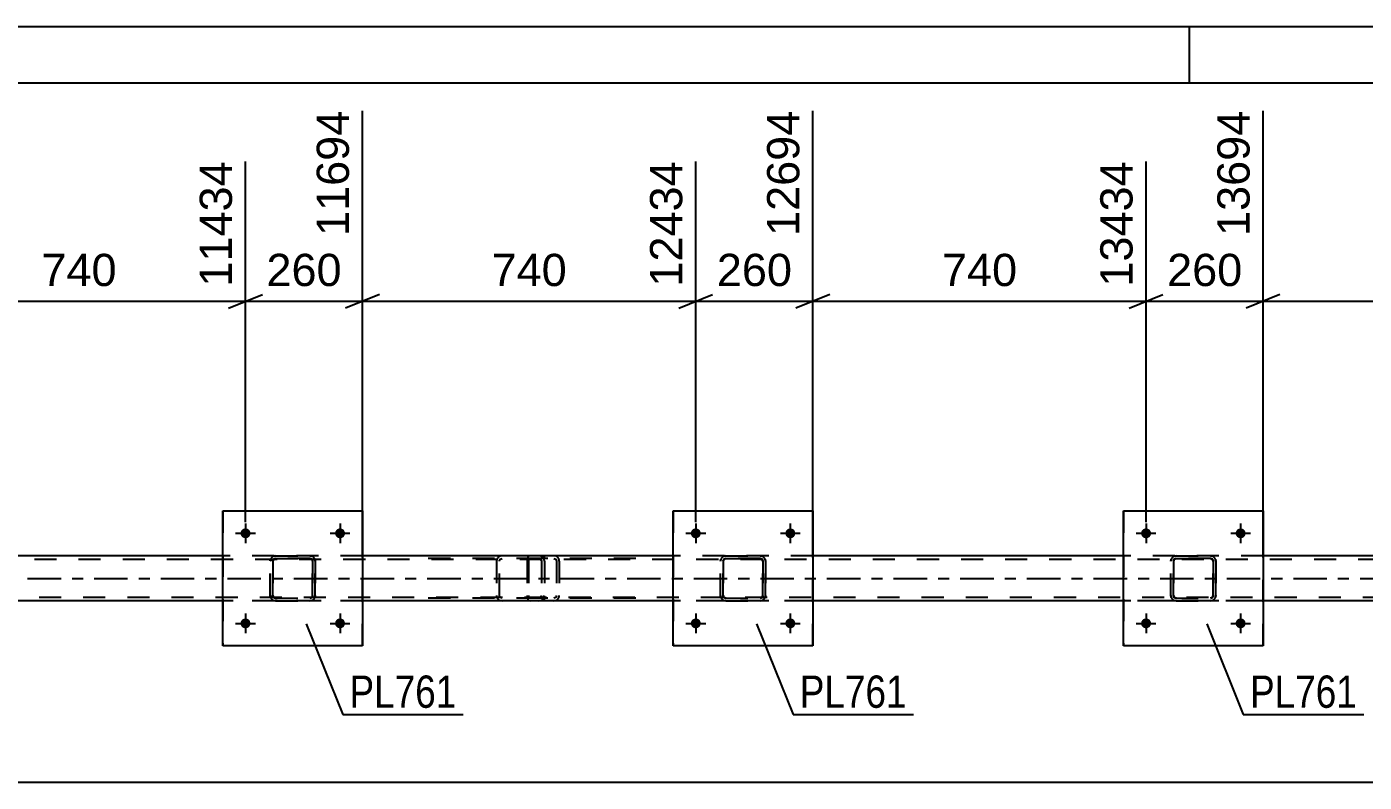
# Model space of a CAD drawing. Header units: millimetres. Extents: x 0 to 841, y 0 to 594.
# Drawn here: x 527.7 to 646.5, y 526.9 to 594 of the extents above; entities that cross this region are included whole.
import ezdxf

# ---------------------------------------------------------------- set-up
doc = ezdxf.new("R2010")
doc.units = ezdxf.units.MM
doc.linetypes.add('DXK_LINE_DOT2', pattern=[3.9198, 1.9599, -1.9599])
doc.linetypes.add('DXK_LINE_DOT3', pattern=[5.9187, 2.979, -0.9799, 0.9799, -0.9799])
doc.styles.add('Arial', font='ARIAL.TTF', dxfattribs={"height": 0.2})
doc.styles.add('Arial Narrow', font='ARIALN.TTF', dxfattribs={"height": 0.2})

# ---------------------------------------------------------------- blocks, each defined once
blk = doc.blocks.new('Unknown-318464264-1115')
at = {"color": 5, "linetype": 'Continuous'}
for p, q in [((841, 594), (0, 594)), ((631, 589), (631, 594)), ((836, 589), (5, 589))]:
    blk.add_line(p, q, dxfattribs=at)
blk = doc.blocks.new('Part-318464264-1809 - 1696')
at = {"color": 7, "linetype": 'DXK_LINE_DOT2'}
for p, q in [((629.33, 546.51), (629.37, 546.69)), ((629.37, 546.69), (629.33, 546.51)), ((629.57, 546.51), (629.59, 546.6)), ((629.59, 546.6), (629.57, 546.51)), ((629.59, 546.6), (629.64, 546.68)), ((629.64, 546.68), (629.59, 546.6)), ((629.63, 546.95), (629.81, 546.99)), ((629.81, 546.99), (629.63, 546.95)), ((629.63, 546.95), (629.63, 546.95)), ((629.64, 546.68), (629.72, 546.73)), ((629.72, 546.73), (629.64, 546.68)), ((629.72, 546.73), (629.81, 546.75)), ((629.81, 546.75), (629.72, 546.73)), ((629.81, 546.99), (632.85, 546.99)), ((629.81, 546.99), (629.81, 546.99)), ((629.81, 546.99), (632.85, 546.99)), ((629.81, 546.75), (632.85, 546.75)), ((629.81, 546.75), (629.81, 546.75)), ((632.85, 546.75), (629.81, 546.75)), ((632.85, 546.99), (632.85, 546.99)), ((632.85, 546.99), (633.04, 546.95)), ((633.04, 546.95), (632.85, 546.99)), ((632.85, 546.75), (632.85, 546.75)), ((632.85, 546.75), (632.95, 546.73)), ((632.94, 546.73), (632.85, 546.75)), ((633.02, 546.68), (632.94, 546.73)), ((632.95, 546.73), (633.02, 546.68)), ((633.02, 546.68), (633.08, 546.6)), ((633.07, 546.6), (633.02, 546.68)), ((633.09, 546.51), (633.07, 546.6)), ((633.08, 546.6), (633.09, 546.51)), ((633.3, 546.69), (633.33, 546.51)), ((633.33, 546.51), (633.3, 546.69)), ((629.33, 543.47), (629.33, 546.51)), ((629.33, 546.51), (629.33, 546.51)), ((629.33, 543.47), (629.33, 546.51)), ((629.57, 543.47), (629.57, 546.51)), ((629.57, 546.51), (629.57, 546.51)), ((629.57, 546.51), (629.57, 543.47)), ((633.09, 543.47), (633.09, 546.51)), ((633.09, 546.51), (633.09, 546.51)), ((633.09, 546.51), (633.09, 543.47)), ((633.33, 543.47), (633.33, 546.51)), ((633.33, 546.51), (633.33, 546.51)), ((633.33, 546.51), (633.33, 543.47)), ((629.33, 543.47), (629.33, 543.47)), ((629.37, 543.29), (629.33, 543.47)), ((629.33, 543.47), (629.37, 543.29)), ((629.57, 543.47), (629.57, 543.47)), ((629.59, 543.38), (629.57, 543.47)), ((629.57, 543.47), (629.59, 543.38)), ((629.64, 543.3), (629.59, 543.38)), ((629.59, 543.38), (629.64, 543.3)), ((629.81, 542.99), (629.63, 543.03)), ((629.63, 543.03), (629.81, 542.99)), ((629.72, 543.25), (629.64, 543.3)), ((629.64, 543.3), (629.72, 543.25)), ((629.81, 543.23), (629.72, 543.25)), ((629.72, 543.25), (629.81, 543.23)), ((629.81, 543.23), (632.85, 543.23)), ((629.81, 543.23), (629.81, 543.23)), ((629.81, 543.23), (632.85, 543.23)), ((632.95, 543.25), (632.85, 543.23)), ((632.85, 543.23), (632.94, 543.25)), ((632.85, 543.23), (632.85, 543.23)), ((633.04, 543.03), (632.85, 542.99)), ((632.85, 542.99), (633.04, 543.03)), ((632.94, 543.25), (633.02, 543.3)), ((632.94, 543.25), (632.95, 543.25)), ((633.02, 543.3), (632.95, 543.25)), ((633.08, 543.38), (633.02, 543.3)), ((633.02, 543.3), (633.07, 543.38)), ((633.07, 543.38), (633.09, 543.47)), ((633.09, 543.47), (633.08, 543.38)), ((633.09, 543.47), (633.09, 543.47)), ((633.33, 543.47), (633.3, 543.29)), ((633.3, 543.29), (633.33, 543.47)), ((633.33, 543.47), (633.33, 543.47)), ((629.81, 542.99), (632.85, 542.99)), ((629.81, 542.99), (629.81, 542.99)), ((629.81, 542.99), (632.85, 542.99)), ((632.85, 542.99), (632.85, 542.99))]:
    blk.add_line(p, q, dxfattribs=at)
at = {"color": 7, "linetype": 'DXK_LINE_DOT3'}
blk.add_line((631.33, 544.99), (631.33, 544.99), dxfattribs=at)
at = {"color": 7, "linetype": 'DXK_LINE_DOT2'}
for centre, start, end in [((629.81, 546.51), 112.5, 157.5), ((629.81, 546.51), 112.5, 157.5), ((632.85, 546.51), 22.5, 67.5), ((632.85, 546.51), 22.5, 67.5), ((629.81, 543.47), 202.5, 247.5), ((629.81, 543.47), 202.5, 247.5), ((632.85, 543.47), 292.5, 337.5), ((632.85, 543.47), 292.5, 337.5)]:
    blk.add_arc(centre, 0.48, start, end, dxfattribs=at)
blk = doc.blocks.new('Part-318464264-1857 - 1696')
at = {"color": 7, "linetype": 'DXK_LINE_DOT2'}
for p, q in [((549.33, 546.51), (549.37, 546.69)), ((549.37, 546.69), (549.33, 546.51)), ((549.57, 546.51), (549.59, 546.6)), ((549.59, 546.6), (549.57, 546.51)), ((549.59, 546.6), (549.64, 546.68)), ((549.64, 546.68), (549.59, 546.6)), ((549.63, 546.95), (549.81, 546.99)), ((549.81, 546.99), (549.63, 546.95)), ((549.63, 546.95), (549.63, 546.95)), ((549.64, 546.68), (549.72, 546.73)), ((549.72, 546.73), (549.64, 546.68)), ((549.72, 546.73), (549.81, 546.75)), ((549.81, 546.75), (549.72, 546.73)), ((549.81, 546.99), (552.85, 546.99)), ((549.81, 546.99), (549.81, 546.99)), ((549.81, 546.99), (552.85, 546.99)), ((549.81, 546.75), (552.85, 546.75)), ((549.81, 546.75), (549.81, 546.75)), ((552.85, 546.75), (549.81, 546.75)), ((552.85, 546.99), (552.85, 546.99)), ((552.85, 546.99), (553.03, 546.95)), ((553.03, 546.95), (552.85, 546.99)), ((552.85, 546.75), (552.85, 546.75)), ((552.85, 546.75), (552.94, 546.73)), ((552.94, 546.73), (552.85, 546.75)), ((552.94, 546.73), (553.02, 546.68)), ((553.02, 546.68), (552.94, 546.73)), ((553.02, 546.68), (553.07, 546.6)), ((553.07, 546.6), (553.02, 546.68)), ((553.07, 546.6), (553.09, 546.51)), ((553.09, 546.51), (553.07, 546.6)), ((553.29, 546.69), (553.33, 546.51)), ((553.33, 546.51), (553.29, 546.69)), ((549.33, 543.47), (549.33, 546.51)), ((549.33, 546.51), (549.33, 546.51)), ((549.33, 543.47), (549.33, 546.51)), ((549.57, 543.47), (549.57, 546.51)), ((549.57, 546.51), (549.57, 546.51)), ((549.57, 546.51), (549.57, 543.47)), ((553.09, 543.47), (553.09, 546.51)), ((553.09, 546.51), (553.09, 546.51)), ((553.09, 546.51), (553.09, 543.47)), ((553.33, 543.47), (553.33, 546.51)), ((553.33, 546.51), (553.33, 546.51)), ((553.33, 546.51), (553.33, 543.47)), ((549.33, 543.47), (549.33, 543.47)), ((549.37, 543.29), (549.33, 543.47)), ((549.33, 543.47), (549.37, 543.29)), ((549.57, 543.47), (549.57, 543.47)), ((549.59, 543.38), (549.57, 543.47)), ((549.57, 543.47), (549.59, 543.38)), ((549.64, 543.3), (549.59, 543.38)), ((549.59, 543.38), (549.64, 543.3)), ((549.81, 542.99), (549.63, 543.03)), ((549.63, 543.03), (549.81, 542.99)), ((549.72, 543.25), (549.64, 543.3)), ((549.64, 543.3), (549.72, 543.25)), ((549.81, 543.23), (549.72, 543.25)), ((549.72, 543.25), (549.81, 543.23)), ((549.81, 543.23), (552.85, 543.23)), ((549.81, 543.23), (549.81, 543.23)), ((549.81, 543.23), (552.85, 543.23)), ((552.94, 543.25), (552.85, 543.23)), ((552.85, 543.23), (552.94, 543.25)), ((552.85, 543.23), (552.85, 543.23)), ((553.03, 543.03), (552.85, 542.99)), ((552.85, 542.99), (553.03, 543.03)), ((553.02, 543.3), (552.94, 543.25)), ((552.94, 543.25), (553.02, 543.3)), ((552.94, 543.25), (552.94, 543.25)), ((553.07, 543.38), (553.02, 543.3)), ((553.02, 543.3), (553.07, 543.38)), ((553.09, 543.47), (553.07, 543.38)), ((553.07, 543.38), (553.09, 543.47)), ((553.09, 543.47), (553.09, 543.47)), ((553.33, 543.47), (553.29, 543.29)), ((553.29, 543.29), (553.33, 543.47)), ((553.33, 543.47), (553.33, 543.47)), ((549.81, 542.99), (552.85, 542.99)), ((549.81, 542.99), (549.81, 542.99)), ((549.81, 542.99), (552.85, 542.99)), ((552.85, 542.99), (552.85, 542.99))]:
    blk.add_line(p, q, dxfattribs=at)
at = {"color": 7, "linetype": 'DXK_LINE_DOT3'}
blk.add_line((551.33, 544.99), (551.33, 544.99), dxfattribs=at)
at = {"color": 7, "linetype": 'DXK_LINE_DOT2'}
for centre, start, end in [((549.81, 546.51), 112.5, 157.5), ((549.81, 546.51), 112.5, 157.5), ((552.85, 546.51), 22.5, 67.5), ((552.85, 546.51), 22.5, 67.5), ((549.81, 543.47), 202.5, 247.5), ((549.81, 543.47), 202.5, 247.5), ((552.85, 543.47), 292.5, 337.5), ((552.85, 543.47), 292.5, 337.5)]:
    blk.add_arc(centre, 0.48, start, end, dxfattribs=at)
blk = doc.blocks.new('Part-318464264-1880 - 1696')
at = {"color": 7, "linetype": 'DXK_LINE_DOT2'}
for p, q in [((765.53, 546.67), (89.78, 546.67)), ((557.53, 546.99), (545.13, 546.99)), ((597.53, 546.99), (585.13, 546.99)), ((637.53, 546.99), (625.13, 546.99)), ((89.78, 543.31), (765.53, 543.31)), ((765.53, 542.99), (105.14, 542.99)), ((557.53, 542.99), (545.13, 542.99)), ((597.53, 542.99), (585.13, 542.99)), ((637.53, 542.99), (625.13, 542.99))]:
    blk.add_line(p, q, dxfattribs=at)
at = {"color": 2, "linetype": 'Continuous'}
for p, q in [((545.13, 546.99), (517.53, 546.99)), ((585.13, 546.99), (557.53, 546.99)), ((625.13, 546.99), (597.53, 546.99)), ((665.13, 546.99), (637.53, 546.99)), ((545.13, 542.99), (517.53, 542.99)), ((585.13, 542.99), (557.53, 542.99)), ((625.13, 542.99), (597.53, 542.99)), ((665.13, 542.99), (637.53, 542.99))]:
    blk.add_line(p, q, dxfattribs=at)
at = {"color": 7, "linetype": 'DXK_LINE_DOT3'}
blk.add_line((89.78, 544.99), (765.53, 544.99), dxfattribs=at)
blk = doc.blocks.new('Part-318464264-1862 - 1696')
at = {"color": 2, "linetype": 'Continuous'}
for p, q in [((545.13, 538.99), (545.13, 550.99)), ((545.13, 550.99), (545.13, 550.99)), ((545.13, 550.99), (557.53, 550.99)), ((557.53, 550.99), (557.53, 538.99)), ((545.13, 538.99), (545.13, 538.99)), ((557.53, 538.99), (545.13, 538.99))]:
    blk.add_line(p, q, dxfattribs=at)
at = {"color": 7, "linetype": 'DXK_LINE_DOT2'}
for p, q in [((545.13, 550.99), (545.13, 538.99)), ((545.13, 550.99), (545.13, 550.99)), ((557.53, 538.99), (557.53, 550.99)), ((545.13, 538.99), (545.13, 538.99))]:
    blk.add_line(p, q, dxfattribs=at)
blk = doc.blocks.new('Part-318464264-1814 - 1696')
at = {"color": 2, "linetype": 'Continuous'}
for p, q in [((625.13, 538.99), (625.13, 550.99)), ((625.13, 550.99), (625.13, 550.99)), ((625.13, 550.99), (637.53, 550.99)), ((637.53, 550.99), (637.53, 538.99)), ((625.13, 538.99), (625.13, 538.99)), ((637.53, 538.99), (625.13, 538.99))]:
    blk.add_line(p, q, dxfattribs=at)
at = {"color": 7, "linetype": 'DXK_LINE_DOT2'}
for p, q in [((625.13, 550.99), (625.13, 538.99)), ((625.13, 550.99), (625.13, 550.99)), ((637.53, 538.99), (637.53, 550.99)), ((625.13, 538.99), (625.13, 538.99))]:
    blk.add_line(p, q, dxfattribs=at)
blk = doc.blocks.new('Part-318464264-1893 - 1696')
at = {"color": 7, "linetype": 'DXK_LINE_DOT2'}
for p, q in [((572.16, 546.69), (572.14, 546.51)), ((572.22, 546.85), (572.16, 546.69)), ((572.31, 546.95), (572.22, 546.85)), ((572.28, 546.51), (572.29, 546.6)), ((572.29, 546.6), (572.32, 546.68)), ((572.41, 546.99), (572.31, 546.95)), ((572.32, 546.68), (572.36, 546.73)), ((572.36, 546.73), (572.41, 546.75)), ((581.82, 546.99), (572.41, 546.99)), ((581.82, 546.75), (572.41, 546.75)), ((573.68, 546.75), (573.68, 546.99)), ((574.7, 546.95), (574.51, 546.99)), ((574.51, 546.75), (574.61, 546.73)), ((574.61, 546.73), (574.69, 546.68)), ((574.69, 546.68), (574.74, 546.6)), ((574.74, 546.6), (574.76, 546.51)), ((574.99, 546.65), (574.98, 546.69)), ((575.01, 546.51), (574.99, 546.65)), ((572.14, 546.51), (572.14, 543.47)), ((572.28, 546.51), (572.28, 543.47)), ((574.76, 546.51), (574.76, 543.47)), ((575.01, 546.51), (575.01, 543.47)), ((572.14, 543.47), (572.16, 543.29)), ((572.16, 543.29), (572.22, 543.13)), ((572.22, 543.13), (572.31, 543.03)), ((572.29, 543.38), (572.28, 543.47)), ((572.32, 543.3), (572.29, 543.38)), ((572.31, 543.03), (572.41, 542.99)), ((572.36, 543.25), (572.32, 543.3)), ((572.41, 543.23), (572.36, 543.25)), ((581.82, 543.23), (572.41, 543.23)), ((573.68, 542.99), (573.68, 543.23)), ((574.61, 543.25), (574.51, 543.23)), ((574.51, 542.99), (574.7, 543.03)), ((574.69, 543.3), (574.61, 543.25)), ((574.74, 543.38), (574.69, 543.3)), ((574.76, 543.47), (574.74, 543.38)), ((574.98, 543.29), (575, 543.39)), ((575, 543.39), (575.01, 543.47)), ((581.82, 542.99), (572.41, 542.99))]:
    blk.add_line(p, q, dxfattribs=at)
for centre, start, end in [((574.53, 546.5), 23.8485, 68.8051), ((574.53, 543.49), 291.1949, 336.1515)]:
    blk.add_arc(centre, 0.492, start, end, dxfattribs=at)
blk = doc.blocks.new('Part-318464264-1758 - 1696')
at = {"color": 7, "linetype": 'DXK_LINE_DOT2'}
for p, q in [((573.17, 546.99), (561.39, 546.99)), ((573.17, 546.75), (561.39, 546.75)), ((569.45, 546.65), (569.42, 546.51)), ((569.46, 546.69), (569.45, 546.65)), ((569.68, 546.51), (569.7, 546.6)), ((569.7, 546.6), (569.75, 546.68)), ((569.94, 546.99), (569.74, 546.95)), ((569.75, 546.68), (569.84, 546.73)), ((569.84, 546.73), (569.94, 546.75)), ((573.37, 546.95), (573.17, 546.99)), ((573.17, 546.75), (573.27, 546.73)), ((573.27, 546.73), (573.35, 546.68)), ((573.35, 546.68), (573.41, 546.6)), ((573.41, 546.6), (573.43, 546.51)), ((573.65, 546.65), (573.64, 546.69)), ((573.68, 546.51), (573.65, 546.65)), ((569.42, 546.51), (569.42, 543.47)), ((569.68, 543.47), (569.68, 546.51)), ((573.43, 546.51), (573.43, 543.47)), ((573.68, 546.51), (573.68, 543.47)), ((573.17, 543.23), (561.39, 543.23)), ((569.42, 543.47), (569.44, 543.39)), ((569.44, 543.39), (569.46, 543.29)), ((569.7, 543.38), (569.68, 543.47)), ((569.75, 543.3), (569.7, 543.38)), ((569.74, 543.03), (569.94, 542.99)), ((569.84, 543.25), (569.75, 543.3)), ((569.94, 543.23), (569.84, 543.25)), ((573.27, 543.25), (573.17, 543.23)), ((573.17, 542.99), (573.37, 543.03)), ((573.35, 543.3), (573.27, 543.25)), ((573.41, 543.38), (573.35, 543.3)), ((573.43, 543.47), (573.41, 543.38)), ((573.64, 543.29), (573.66, 543.39)), ((573.66, 543.39), (573.68, 543.47)), ((573.17, 542.99), (561.39, 542.99))]:
    blk.add_line(p, q, dxfattribs=at)
for centre, start, end in [((569.92, 546.49), 110.7574, 155.679), ((573.19, 546.49), 24.321, 69.2426), ((569.92, 543.49), 204.321, 249.2426), ((573.19, 543.49), 290.7574, 335.679)]:
    blk.add_arc(centre, 0.496, start, end, dxfattribs=at)
blk = doc.blocks.new('Part-318464264-1808 - 1696')
at = {"color": 2, "linetype": 'Continuous'}
for p, q in [((585.13, 538.99), (585.13, 550.99)), ((585.13, 550.99), (585.13, 550.99)), ((585.13, 550.99), (597.53, 550.99)), ((597.53, 550.99), (597.53, 538.99)), ((585.13, 538.99), (585.13, 538.99)), ((597.53, 538.99), (585.13, 538.99))]:
    blk.add_line(p, q, dxfattribs=at)
at = {"color": 7, "linetype": 'DXK_LINE_DOT2'}
for p, q in [((585.13, 550.99), (585.13, 538.99)), ((585.13, 550.99), (585.13, 550.99)), ((597.53, 538.99), (597.53, 550.99)), ((585.13, 538.99), (585.13, 538.99))]:
    blk.add_line(p, q, dxfattribs=at)
blk = doc.blocks.new('Bolt-318464264-1845 - 1696')
at = {"linetype": 'Continuous'}
for points in [[(546.69, 548.99), (546.7, 549.08), (546.73, 549.17), (546.78, 549.25), (546.84, 549.32), (546.91, 549.37), (547, 549.41), (547.09, 549.43), (547.18, 549.43), (547.27, 549.41), (547.35, 549.37), (547.43, 549.32), (547.49, 549.25), (547.53, 549.17), (547.56, 549.08), (547.57, 548.99), (547.56, 548.9), (547.53, 548.81), (547.49, 548.73), (547.43, 548.66), (547.35, 548.61), (547.27, 548.57), (547.18, 548.55), (547.09, 548.55), (547, 548.57), (546.91, 548.61), (546.84, 548.66), (546.78, 548.73), (546.73, 548.81), (546.7, 548.9)], [(555.09, 548.99), (555.1, 549.08), (555.13, 549.17), (555.18, 549.25), (555.24, 549.32), (555.31, 549.37), (555.4, 549.41), (555.49, 549.43), (555.58, 549.43), (555.67, 549.41), (555.75, 549.37), (555.83, 549.32), (555.89, 549.25), (555.93, 549.17), (555.96, 549.08), (555.97, 548.99), (555.96, 548.9), (555.93, 548.81), (555.89, 548.73), (555.83, 548.66), (555.75, 548.61), (555.67, 548.57), (555.58, 548.55), (555.49, 548.55), (555.4, 548.57), (555.31, 548.61), (555.24, 548.66), (555.18, 548.73), (555.13, 548.81), (555.1, 548.9)]]:
    blk.add_hatch(color=1, dxfattribs=at).paths.add_polyline_path(points)
at = {"color": 1, "linetype": 'Continuous'}
for p, q in [((546.25, 548.99), (548.01, 548.99)), ((547.13, 549.87), (547.13, 548.11)), ((554.65, 548.99), (556.41, 548.99)), ((555.53, 549.87), (555.53, 548.11))]:
    blk.add_line(p, q, dxfattribs=at)
blk = doc.blocks.new('Bolt-318464264-1908 - 1696')
at = {"linetype": 'Continuous'}
for points in [[(586.69, 540.99), (586.7, 541.08), (586.73, 541.17), (586.78, 541.25), (586.84, 541.32), (586.91, 541.37), (587, 541.41), (587.09, 541.43), (587.18, 541.43), (587.27, 541.41), (587.35, 541.37), (587.43, 541.32), (587.49, 541.25), (587.53, 541.17), (587.56, 541.08), (587.57, 540.99), (587.56, 540.9), (587.53, 540.81), (587.49, 540.73), (587.43, 540.66), (587.35, 540.61), (587.27, 540.57), (587.18, 540.55), (587.09, 540.55), (587, 540.57), (586.91, 540.61), (586.84, 540.66), (586.78, 540.73), (586.73, 540.81), (586.7, 540.9)], [(595.09, 540.99), (595.1, 541.08), (595.13, 541.17), (595.18, 541.25), (595.24, 541.32), (595.31, 541.37), (595.4, 541.41), (595.49, 541.43), (595.58, 541.43), (595.67, 541.41), (595.75, 541.37), (595.83, 541.32), (595.89, 541.25), (595.93, 541.17), (595.96, 541.08), (595.97, 540.99), (595.96, 540.9), (595.93, 540.81), (595.89, 540.73), (595.83, 540.66), (595.75, 540.61), (595.67, 540.57), (595.58, 540.55), (595.49, 540.55), (595.4, 540.57), (595.31, 540.61), (595.24, 540.66), (595.18, 540.73), (595.13, 540.81), (595.1, 540.9)]]:
    blk.add_hatch(color=1, dxfattribs=at).paths.add_polyline_path(points)
at = {"color": 1, "linetype": 'Continuous'}
for p, q in [((587.13, 541.87), (587.13, 540.11)), ((595.53, 541.87), (595.53, 540.11)), ((586.25, 540.99), (588.01, 540.99)), ((594.65, 540.99), (596.41, 540.99))]:
    blk.add_line(p, q, dxfattribs=at)
blk = doc.blocks.new('Bolt-318464264-1906 - 1696')
at = {"linetype": 'Continuous'}
for points in [[(626.69, 540.99), (626.7, 541.08), (626.73, 541.17), (626.78, 541.25), (626.84, 541.32), (626.91, 541.37), (627, 541.41), (627.09, 541.43), (627.18, 541.43), (627.27, 541.41), (627.35, 541.37), (627.43, 541.32), (627.49, 541.25), (627.54, 541.17), (627.56, 541.08), (627.57, 540.99), (627.56, 540.9), (627.54, 540.81), (627.49, 540.73), (627.43, 540.66), (627.35, 540.61), (627.27, 540.57), (627.18, 540.55), (627.09, 540.55), (627, 540.57), (626.91, 540.61), (626.84, 540.66), (626.78, 540.73), (626.73, 540.81), (626.7, 540.9)], [(635.09, 540.99), (635.1, 541.08), (635.13, 541.17), (635.18, 541.25), (635.24, 541.32), (635.31, 541.37), (635.4, 541.41), (635.49, 541.43), (635.58, 541.43), (635.67, 541.41), (635.75, 541.37), (635.83, 541.32), (635.89, 541.25), (635.94, 541.17), (635.96, 541.08), (635.97, 540.99), (635.96, 540.9), (635.94, 540.81), (635.89, 540.73), (635.83, 540.66), (635.75, 540.61), (635.67, 540.57), (635.58, 540.55), (635.49, 540.55), (635.4, 540.57), (635.31, 540.61), (635.24, 540.66), (635.18, 540.73), (635.13, 540.81), (635.1, 540.9)]]:
    blk.add_hatch(color=1, dxfattribs=at).paths.add_polyline_path(points)
at = {"color": 1, "linetype": 'Continuous'}
for p, q in [((627.13, 541.87), (627.13, 540.11)), ((635.53, 541.87), (635.53, 540.11)), ((626.25, 540.99), (628.01, 540.99)), ((634.65, 540.99), (636.41, 540.99))]:
    blk.add_line(p, q, dxfattribs=at)
blk = doc.blocks.new('Bolt-318464264-1905 - 1696')
at = {"linetype": 'Continuous'}
for points in [[(626.69, 548.99), (626.7, 549.08), (626.73, 549.17), (626.78, 549.25), (626.84, 549.32), (626.91, 549.37), (627, 549.41), (627.09, 549.43), (627.18, 549.43), (627.27, 549.41), (627.35, 549.37), (627.43, 549.32), (627.49, 549.25), (627.54, 549.17), (627.56, 549.08), (627.57, 548.99), (627.56, 548.9), (627.54, 548.81), (627.49, 548.73), (627.43, 548.66), (627.35, 548.61), (627.27, 548.57), (627.18, 548.55), (627.09, 548.55), (627, 548.57), (626.91, 548.61), (626.84, 548.66), (626.78, 548.73), (626.73, 548.81), (626.7, 548.9)], [(635.09, 548.99), (635.1, 549.08), (635.13, 549.17), (635.18, 549.25), (635.24, 549.32), (635.31, 549.37), (635.4, 549.41), (635.49, 549.43), (635.58, 549.43), (635.67, 549.41), (635.75, 549.37), (635.83, 549.32), (635.89, 549.25), (635.94, 549.17), (635.96, 549.08), (635.97, 548.99), (635.96, 548.9), (635.94, 548.81), (635.89, 548.73), (635.83, 548.66), (635.75, 548.61), (635.67, 548.57), (635.58, 548.55), (635.49, 548.55), (635.4, 548.57), (635.31, 548.61), (635.24, 548.66), (635.18, 548.73), (635.13, 548.81), (635.1, 548.9)]]:
    blk.add_hatch(color=1, dxfattribs=at).paths.add_polyline_path(points)
at = {"color": 1, "linetype": 'Continuous'}
for p, q in [((626.25, 548.99), (628.01, 548.99)), ((627.13, 549.87), (627.13, 548.11)), ((634.65, 548.99), (636.41, 548.99)), ((635.53, 549.87), (635.53, 548.11))]:
    blk.add_line(p, q, dxfattribs=at)
blk = doc.blocks.new('Bolt-318464264-1907 - 1696')
at = {"linetype": 'Continuous'}
for points in [[(586.69, 548.99), (586.7, 549.08), (586.73, 549.17), (586.78, 549.25), (586.84, 549.32), (586.91, 549.37), (587, 549.41), (587.09, 549.43), (587.18, 549.43), (587.27, 549.41), (587.35, 549.37), (587.43, 549.32), (587.49, 549.25), (587.53, 549.17), (587.56, 549.08), (587.57, 548.99), (587.56, 548.9), (587.53, 548.81), (587.49, 548.73), (587.43, 548.66), (587.35, 548.61), (587.27, 548.57), (587.18, 548.55), (587.09, 548.55), (587, 548.57), (586.91, 548.61), (586.84, 548.66), (586.78, 548.73), (586.73, 548.81), (586.7, 548.9)], [(595.09, 548.99), (595.1, 549.08), (595.13, 549.17), (595.18, 549.25), (595.24, 549.32), (595.31, 549.37), (595.4, 549.41), (595.49, 549.43), (595.58, 549.43), (595.67, 549.41), (595.75, 549.37), (595.83, 549.32), (595.89, 549.25), (595.93, 549.17), (595.96, 549.08), (595.97, 548.99), (595.96, 548.9), (595.93, 548.81), (595.89, 548.73), (595.83, 548.66), (595.75, 548.61), (595.67, 548.57), (595.58, 548.55), (595.49, 548.55), (595.4, 548.57), (595.31, 548.61), (595.24, 548.66), (595.18, 548.73), (595.13, 548.81), (595.1, 548.9)]]:
    blk.add_hatch(color=1, dxfattribs=at).paths.add_polyline_path(points)
at = {"color": 1, "linetype": 'Continuous'}
for p, q in [((586.25, 548.99), (588.01, 548.99)), ((587.13, 549.87), (587.13, 548.11)), ((594.65, 548.99), (596.41, 548.99)), ((595.53, 549.87), (595.53, 548.11))]:
    blk.add_line(p, q, dxfattribs=at)
blk = doc.blocks.new('Part-318464264-1929 - 1696')
at = {"color": 7, "linetype": 'DXK_LINE_DOT2'}
for p, q in [((589.33, 546.51), (589.37, 546.69)), ((589.37, 546.69), (589.33, 546.51)), ((589.57, 546.51), (589.59, 546.6)), ((589.59, 546.6), (589.57, 546.51)), ((589.59, 546.6), (589.64, 546.68)), ((589.64, 546.68), (589.59, 546.6)), ((589.63, 546.95), (589.81, 546.99)), ((589.81, 546.99), (589.63, 546.95)), ((589.63, 546.95), (589.63, 546.95)), ((589.64, 546.68), (589.72, 546.73)), ((589.72, 546.73), (589.64, 546.68)), ((589.72, 546.73), (589.81, 546.75)), ((589.81, 546.75), (589.72, 546.73)), ((589.81, 546.99), (592.85, 546.99)), ((589.81, 546.99), (589.81, 546.99)), ((589.81, 546.99), (592.85, 546.99)), ((589.81, 546.75), (592.85, 546.75)), ((589.81, 546.75), (589.81, 546.75)), ((592.85, 546.75), (589.81, 546.75)), ((592.85, 546.99), (592.85, 546.99)), ((592.85, 546.99), (593.03, 546.95)), ((593.04, 546.95), (592.85, 546.99)), ((592.85, 546.75), (592.85, 546.75)), ((592.85, 546.75), (592.94, 546.73)), ((592.94, 546.73), (592.85, 546.75)), ((592.94, 546.73), (593.02, 546.68)), ((593.02, 546.68), (592.94, 546.73)), ((593.02, 546.68), (593.07, 546.6)), ((593.07, 546.6), (593.02, 546.68)), ((593.07, 546.6), (593.09, 546.51)), ((593.09, 546.51), (593.07, 546.6)), ((593.29, 546.69), (593.33, 546.51)), ((593.33, 546.51), (593.29, 546.69)), ((589.33, 543.47), (589.33, 546.51)), ((589.33, 546.51), (589.33, 546.51)), ((589.33, 543.47), (589.33, 546.51)), ((589.57, 543.47), (589.57, 546.51)), ((589.57, 546.51), (589.57, 546.51)), ((589.57, 546.51), (589.57, 543.47)), ((593.09, 543.47), (593.09, 546.51)), ((593.09, 546.51), (593.09, 546.51)), ((593.09, 546.51), (593.09, 543.47)), ((593.33, 543.47), (593.33, 546.51)), ((593.33, 546.51), (593.33, 546.51)), ((593.33, 546.51), (593.33, 543.47)), ((589.33, 543.47), (589.33, 543.47)), ((589.37, 543.29), (589.33, 543.47)), ((589.33, 543.47), (589.37, 543.29)), ((589.57, 543.47), (589.57, 543.47)), ((589.59, 543.38), (589.57, 543.47)), ((589.57, 543.47), (589.59, 543.38)), ((589.64, 543.3), (589.59, 543.38)), ((589.59, 543.38), (589.64, 543.3)), ((589.81, 542.99), (589.63, 543.03)), ((589.63, 543.03), (589.81, 542.99)), ((589.72, 543.25), (589.64, 543.3)), ((589.64, 543.3), (589.72, 543.25)), ((589.81, 543.23), (589.72, 543.25)), ((589.72, 543.25), (589.81, 543.23)), ((589.81, 543.23), (592.85, 543.23)), ((589.81, 543.23), (589.81, 543.23)), ((589.81, 543.23), (592.85, 543.23)), ((592.94, 543.25), (592.85, 543.23)), ((592.85, 543.23), (592.94, 543.25)), ((592.85, 543.23), (592.85, 543.23)), ((593.03, 543.03), (592.85, 542.99)), ((592.85, 542.99), (593.04, 543.03)), ((593.02, 543.3), (592.94, 543.25)), ((592.94, 543.25), (593.02, 543.3)), ((592.94, 543.25), (592.94, 543.25)), ((593.07, 543.38), (593.02, 543.3)), ((593.02, 543.3), (593.07, 543.38)), ((593.09, 543.47), (593.07, 543.38)), ((593.07, 543.38), (593.09, 543.47)), ((593.09, 543.47), (593.09, 543.47)), ((593.33, 543.47), (593.29, 543.29)), ((593.29, 543.29), (593.33, 543.47)), ((593.33, 543.47), (593.33, 543.47)), ((589.81, 542.99), (592.85, 542.99)), ((589.81, 542.99), (589.81, 542.99)), ((589.81, 542.99), (592.85, 542.99)), ((592.85, 542.99), (592.85, 542.99))]:
    blk.add_line(p, q, dxfattribs=at)
at = {"color": 7, "linetype": 'DXK_LINE_DOT3'}
blk.add_line((591.33, 544.99), (591.33, 544.99), dxfattribs=at)
at = {"color": 7, "linetype": 'DXK_LINE_DOT2'}
for centre, start, end in [((589.81, 546.51), 112.5, 157.5), ((589.81, 546.51), 112.5, 157.5), ((592.85, 546.51), 22.5, 67.5), ((592.85, 546.51), 22.5, 67.5), ((589.81, 543.47), 202.5, 247.5), ((589.81, 543.47), 202.5, 247.5), ((592.85, 543.47), 292.5, 337.5), ((592.85, 543.47), 292.5, 337.5)]:
    blk.add_arc(centre, 0.48, start, end, dxfattribs=at)
blk = doc.blocks.new('Bolt-318464264-1954 - 1696')
at = {"linetype": 'Continuous'}
for points in [[(546.69, 540.99), (546.7, 541.08), (546.73, 541.17), (546.78, 541.25), (546.84, 541.32), (546.91, 541.37), (547, 541.41), (547.09, 541.43), (547.18, 541.43), (547.27, 541.41), (547.35, 541.37), (547.43, 541.32), (547.49, 541.25), (547.53, 541.17), (547.56, 541.08), (547.57, 540.99), (547.56, 540.9), (547.53, 540.81), (547.49, 540.73), (547.43, 540.66), (547.35, 540.61), (547.27, 540.57), (547.18, 540.55), (547.09, 540.55), (547, 540.57), (546.91, 540.61), (546.84, 540.66), (546.78, 540.73), (546.73, 540.81), (546.7, 540.9)], [(555.09, 540.99), (555.1, 541.08), (555.13, 541.17), (555.18, 541.25), (555.24, 541.32), (555.31, 541.37), (555.4, 541.41), (555.49, 541.43), (555.58, 541.43), (555.67, 541.41), (555.75, 541.37), (555.83, 541.32), (555.89, 541.25), (555.93, 541.17), (555.96, 541.08), (555.97, 540.99), (555.96, 540.9), (555.93, 540.81), (555.89, 540.73), (555.83, 540.66), (555.75, 540.61), (555.67, 540.57), (555.58, 540.55), (555.49, 540.55), (555.4, 540.57), (555.31, 540.61), (555.24, 540.66), (555.18, 540.73), (555.13, 540.81), (555.1, 540.9)]]:
    blk.add_hatch(color=1, dxfattribs=at).paths.add_polyline_path(points)
at = {"color": 1, "linetype": 'Continuous'}
for p, q in [((547.13, 541.87), (547.13, 540.11)), ((555.53, 541.87), (555.53, 540.11)), ((546.25, 540.99), (548.01, 540.99)), ((554.65, 540.99), (556.41, 540.99))]:
    blk.add_line(p, q, dxfattribs=at)
blk = doc.blocks.new('StraightDimension-318464264-7616 - 1696')
at = {"color": 7, "linetype": 'Continuous'}
for p, q in [((597.53, 547.99), (597.53, 586.53)), ((587.13, 549.99), (587.13, 582.03)), ((585.63, 569.01), (588.63, 570.21)), ((587.13, 569.61), (597.53, 569.61)), ((599.03, 570.21), (596.03, 569.01))]:
    blk.add_line(p, q, dxfattribs=at)
at = {"color": 0}
blk.add_wipeout([(596.27, 570.36), (596.27, 574.56), (588.4, 574.56), (588.4, 570.36)], dxfattribs=at)
at = {"color": 3, "style": 'Arial'}
blk.add_text('260', height=2.865, dxfattribs=at).set_placement((589, 570.96))
at = {"color": 0, "linetype": 'Continuous'}
blk.add_wipeout([(596.93, 587.13), (592.73, 587.13), (592.73, 574.81), (596.93, 574.81)], dxfattribs=at)
at = {"color": 3, "linetype": 'Continuous', "style": 'Arial'}
blk.add_text('12694', height=2.865, rotation=90.0002, dxfattribs=at).set_placement((596.33, 575.41))
blk = doc.blocks.new('StraightDimension-318464264-2013 - 1696')
at = {"color": 7, "linetype": 'Continuous'}
blk.add_line((89.77, 526.87), (799.38, 526.87), dxfattribs=at)
blk = doc.blocks.new('StraightDimension-318464264-7613 - 1696')
at = {"color": 7, "linetype": 'Continuous'}
for p, q in [((637.53, 547.99), (637.53, 586.53)), ((667.13, 549.99), (667.13, 582.03)), ((639.03, 570.21), (636.03, 569.01)), ((637.53, 569.61), (667.13, 569.61)), ((665.63, 569.01), (668.63, 570.21))]:
    blk.add_line(p, q, dxfattribs=at)
at = {"color": 0}
blk.add_wipeout([(656.27, 570.36), (656.27, 574.56), (648.4, 574.56), (648.4, 570.36)], dxfattribs=at)
at = {"color": 3, "style": 'Arial'}
blk.add_text('740', height=2.865, dxfattribs=at).set_placement((649, 570.96))
at = {"color": 0, "linetype": 'Continuous'}
blk.add_wipeout([(666.53, 582.63), (662.33, 582.63), (662.33, 570.31), (666.53, 570.31)], dxfattribs=at)
at = {"color": 3, "linetype": 'Continuous', "style": 'Arial'}
blk.add_text('14434', height=2.865, rotation=90.0002, dxfattribs=at).set_placement((665.93, 570.91))
blk = doc.blocks.new('StraightDimension-318464264-7614 - 1696')
at = {"color": 7, "linetype": 'Continuous'}
for p, q in [((637.53, 547.99), (637.53, 586.53)), ((627.13, 549.99), (627.13, 582.03)), ((625.63, 569.01), (628.63, 570.21)), ((627.13, 569.61), (637.53, 569.61)), ((639.03, 570.21), (636.03, 569.01))]:
    blk.add_line(p, q, dxfattribs=at)
at = {"color": 0}
blk.add_wipeout([(636.27, 570.36), (636.27, 574.56), (628.4, 574.56), (628.4, 570.36)], dxfattribs=at)
at = {"color": 3, "style": 'Arial'}
blk.add_text('260', height=2.865, dxfattribs=at).set_placement((629, 570.96))
at = {"color": 0, "linetype": 'Continuous'}
blk.add_wipeout([(636.93, 587.13), (632.73, 587.13), (632.73, 574.81), (636.93, 574.81)], dxfattribs=at)
at = {"color": 3, "linetype": 'Continuous', "style": 'Arial'}
blk.add_text('13694', height=2.865, rotation=90.0002, dxfattribs=at).set_placement((636.33, 575.41))
blk = doc.blocks.new('StraightDimension-318464264-7615 - 1696')
at = {"color": 7, "linetype": 'Continuous'}
for p, q in [((597.53, 547.99), (597.53, 586.53)), ((627.13, 549.99), (627.13, 582.03)), ((599.03, 570.21), (596.03, 569.01)), ((597.53, 569.61), (627.13, 569.61)), ((625.63, 569.01), (628.63, 570.21))]:
    blk.add_line(p, q, dxfattribs=at)
at = {"color": 0}
blk.add_wipeout([(616.27, 570.36), (616.27, 574.56), (608.4, 574.56), (608.4, 570.36)], dxfattribs=at)
at = {"color": 3, "style": 'Arial'}
blk.add_text('740', height=2.865, dxfattribs=at).set_placement((609, 570.96))
at = {"color": 0, "linetype": 'Continuous'}
blk.add_wipeout([(626.53, 582.63), (622.33, 582.63), (622.33, 570.31), (626.53, 570.31)], dxfattribs=at)
at = {"color": 3, "linetype": 'Continuous', "style": 'Arial'}
blk.add_text('13434', height=2.865, rotation=90.0002, dxfattribs=at).set_placement((625.93, 570.91))
blk = doc.blocks.new('StraightDimension-318464264-7617 - 1696')
at = {"color": 7, "linetype": 'Continuous'}
for p, q in [((557.52, 547.99), (557.52, 586.53)), ((587.13, 549.99), (587.13, 582.03)), ((559.02, 570.21), (556.02, 569.01)), ((557.52, 569.61), (587.13, 569.61)), ((585.63, 569.01), (588.63, 570.21))]:
    blk.add_line(p, q, dxfattribs=at)
at = {"color": 0}
blk.add_wipeout([(576.26, 570.36), (576.26, 574.56), (568.39, 574.56), (568.39, 570.36)], dxfattribs=at)
at = {"color": 3, "style": 'Arial'}
blk.add_text('740', height=2.865, dxfattribs=at).set_placement((568.99, 570.96))
at = {"color": 0, "linetype": 'Continuous'}
blk.add_wipeout([(586.53, 582.63), (582.33, 582.63), (582.33, 570.31), (586.53, 570.31)], dxfattribs=at)
at = {"color": 3, "linetype": 'Continuous', "style": 'Arial'}
blk.add_text('12434', height=2.865, rotation=90.0002, dxfattribs=at).set_placement((585.93, 570.91))
blk = doc.blocks.new('StraightDimension-318464264-7618 - 1696')
at = {"color": 7, "linetype": 'Continuous'}
for p, q in [((557.52, 547.99), (557.52, 586.53)), ((547.13, 549.99), (547.13, 582.03)), ((545.63, 569.01), (548.63, 570.21)), ((547.13, 569.61), (557.52, 569.61)), ((559.02, 570.21), (556.02, 569.01))]:
    blk.add_line(p, q, dxfattribs=at)
at = {"color": 0}
blk.add_wipeout([(556.26, 570.36), (556.26, 574.56), (548.39, 574.56), (548.39, 570.36)], dxfattribs=at)
at = {"color": 3, "style": 'Arial'}
blk.add_text('260', height=2.865, dxfattribs=at).set_placement((548.99, 570.96))
at = {"color": 0, "linetype": 'Continuous'}
blk.add_wipeout([(556.92, 587.13), (552.72, 587.13), (552.72, 574.81), (556.92, 574.81)], dxfattribs=at)
at = {"color": 3, "linetype": 'Continuous', "style": 'Arial'}
blk.add_text('11694', height=2.865, rotation=90.0002, dxfattribs=at).set_placement((556.32, 575.41))
blk = doc.blocks.new('StraightDimension-318464264-7619 - 1696')
at = {"color": 7, "linetype": 'Continuous'}
for p, q in [((517.53, 547.99), (517.53, 586.53)), ((547.13, 549.99), (547.13, 582.03)), ((519.03, 570.21), (516.03, 569.01)), ((517.53, 569.61), (547.13, 569.61)), ((545.63, 569.01), (548.63, 570.21))]:
    blk.add_line(p, q, dxfattribs=at)
at = {"color": 0}
blk.add_wipeout([(536.27, 570.36), (536.27, 574.56), (528.4, 574.56), (528.4, 570.36)], dxfattribs=at)
at = {"color": 3, "style": 'Arial'}
blk.add_text('740', height=2.865, dxfattribs=at).set_placement((529, 570.96))
at = {"color": 0, "linetype": 'Continuous'}
blk.add_wipeout([(546.53, 582.63), (542.33, 582.63), (542.33, 570.31), (546.53, 570.31)], dxfattribs=at)
at = {"color": 3, "linetype": 'Continuous', "style": 'Arial'}
blk.add_text('11434', height=2.865, rotation=90.0002, dxfattribs=at).set_placement((545.93, 570.91))
blk = doc.blocks.new('Mark-318464264-1804 - 1696')
at = {"color": 30, "linetype": 'Continuous'}
for p, q in [((592.53, 540.95), (595.77, 532.89)), ((595.77, 532.89), (606.48, 532.89))]:
    blk.add_line(p, q, dxfattribs=at)
at = {"color": 0}
blk.add_wipeout([(605.88, 533.49), (605.88, 536.49), (596.37, 536.49), (596.37, 533.49)], dxfattribs=at)
blk.add_wipeout([(605.88, 533.49), (605.88, 536.49), (596.37, 536.49), (596.37, 533.49)], dxfattribs=at)
at = {"color": 3, "style": 'Arial Narrow'}
blk.add_text('PL761', height=2.863, dxfattribs=at).set_placement((596.37, 533.49))
blk = doc.blocks.new('Mark-318464264-1810 - 1696')
at = {"color": 30, "linetype": 'Continuous'}
for p, q in [((632.53, 540.95), (635.77, 532.89)), ((635.77, 532.89), (646.48, 532.89))]:
    blk.add_line(p, q, dxfattribs=at)
at = {"color": 0}
blk.add_wipeout([(645.88, 533.49), (645.88, 536.49), (636.37, 536.49), (636.37, 533.49)], dxfattribs=at)
blk.add_wipeout([(645.88, 533.49), (645.88, 536.49), (636.37, 536.49), (636.37, 533.49)], dxfattribs=at)
at = {"color": 3, "style": 'Arial Narrow'}
blk.add_text('PL761', height=2.863, dxfattribs=at).set_placement((636.37, 533.49))
blk = doc.blocks.new('Mark-318464264-1858 - 1696')
at = {"color": 30, "linetype": 'Continuous'}
for p, q in [((552.53, 540.95), (555.77, 532.89)), ((555.77, 532.89), (566.48, 532.89))]:
    blk.add_line(p, q, dxfattribs=at)
at = {"color": 0}
blk.add_wipeout([(565.88, 533.49), (565.88, 536.49), (556.37, 536.49), (556.37, 533.49)], dxfattribs=at)
blk.add_wipeout([(565.88, 533.49), (565.88, 536.49), (556.37, 536.49), (556.37, 533.49)], dxfattribs=at)
at = {"color": 3, "style": 'Arial Narrow'}
blk.add_text('PL761', height=2.863, dxfattribs=at).set_placement((556.37, 533.49))

msp = doc.modelspace()

# ---------------------------------------------------------------- block references
for name in ['Unknown-318464264-1115', 'Part-318464264-1862 - 1696', 'Part-318464264-1808 - 1696', 'Part-318464264-1814 - 1696', 'Bolt-318464264-1845 - 1696', 'Bolt-318464264-1907 - 1696', 'Bolt-318464264-1905 - 1696', 'Part-318464264-1880 - 1696', 'Part-318464264-1857 - 1696', 'Part-318464264-1758 - 1696', 'Part-318464264-1893 - 1696', 'Part-318464264-1929 - 1696', 'Part-318464264-1809 - 1696', 'Bolt-318464264-1954 - 1696', 'Bolt-318464264-1908 - 1696', 'Bolt-318464264-1906 - 1696']:
    msp.add_blockref(name, (0, 0))

# ---------------------------------------------------------------- next in the draw order: block references
for name in ['StraightDimension-318464264-7616 - 1696', 'StraightDimension-318464264-7613 - 1696', 'StraightDimension-318464264-2013 - 1696']:
    msp.add_blockref(name, (0, 0))

# ---------------------------------------------------------------- next in the draw order: block references
for name in ['StraightDimension-318464264-7614 - 1696', 'StraightDimension-318464264-7617 - 1696', 'Mark-318464264-1858 - 1696', 'Mark-318464264-1804 - 1696', 'Mark-318464264-1810 - 1696']:
    msp.add_blockref(name, (0, 0))

# ---------------------------------------------------------------- next in the draw order: block references
for name in ['StraightDimension-318464264-7618 - 1696', 'StraightDimension-318464264-7615 - 1696']:
    msp.add_blockref(name, (0, 0))

# ---------------------------------------------------------------- next in the draw order: block references
msp.add_blockref('StraightDimension-318464264-7619 - 1696', (0, 0))

doc.saveas('drawing.dxf')
